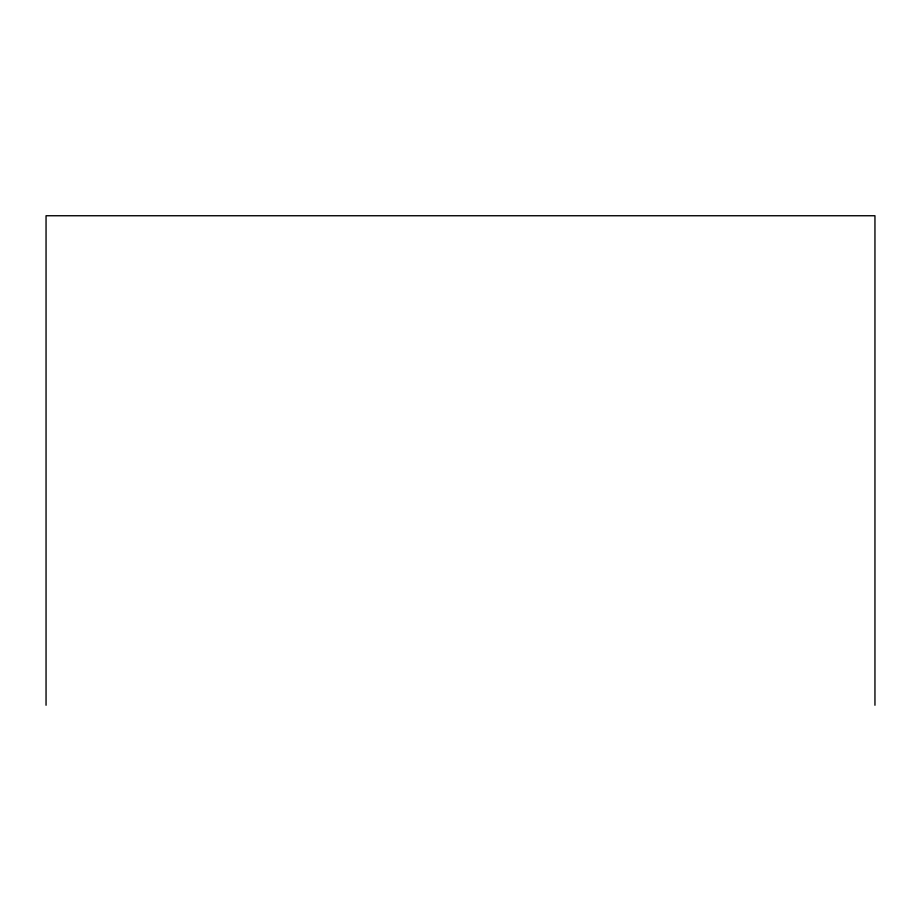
<?xml version="1.0" encoding="UTF-8"?>
<svg xmlns="http://www.w3.org/2000/svg" width="921" height="921" viewBox="0 0 921 921"><rect width="100%" height="100%" fill="white"/><g stroke="black" fill="none" stroke-linecap="round" stroke-linejoin="round"><path stroke-width="1.38" d="M874.95 705.256L874.95 215.744L46.05 215.744L46.05 705.256"/></g></svg>
